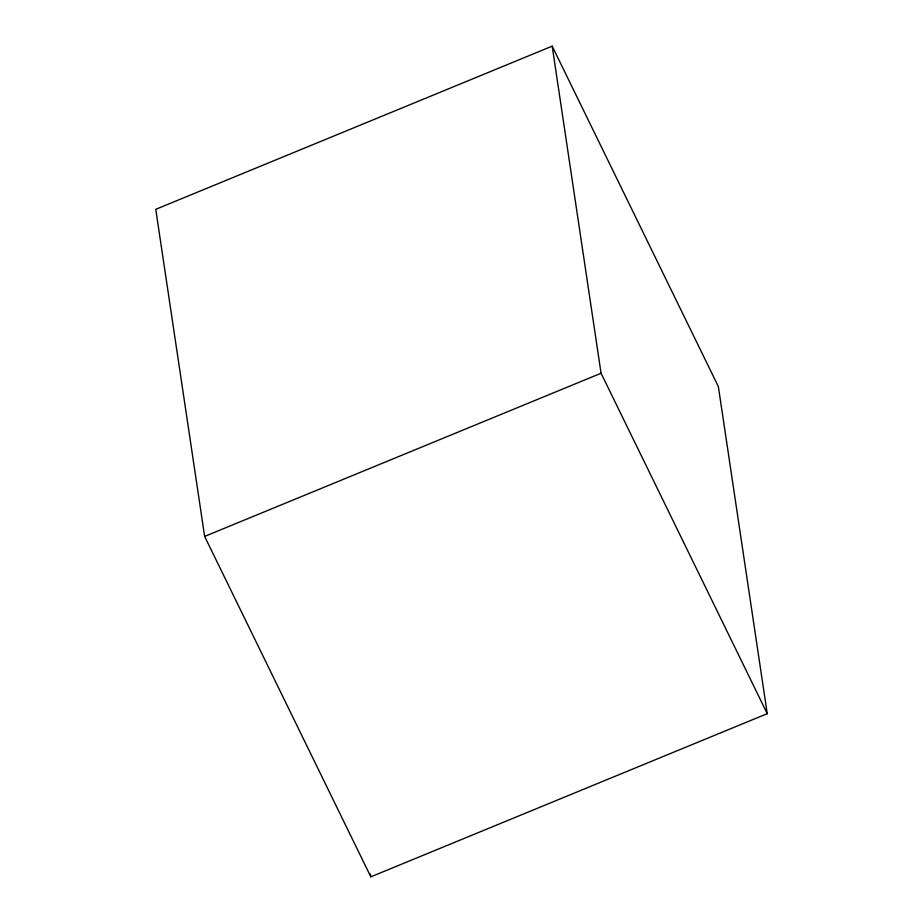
<?xml version="1.0" encoding="UTF-8"?>
<svg xmlns="http://www.w3.org/2000/svg" width="923" height="923" viewBox="0 0 923 923"><rect width="100%" height="100%" fill="white"/><g stroke="black" fill="none" stroke-linecap="round" stroke-linejoin="round"><path stroke-width="1.38" d="M552.185 46.15L155.756 209.325L204.641 536.425L370.815 876.85L767.244 713.675L718.359 386.575L552.185 46.15L601.069 373.238L767.244 713.675M204.641 536.425L601.069 373.238M370.388 874L370.815 876.85"/></g></svg>
